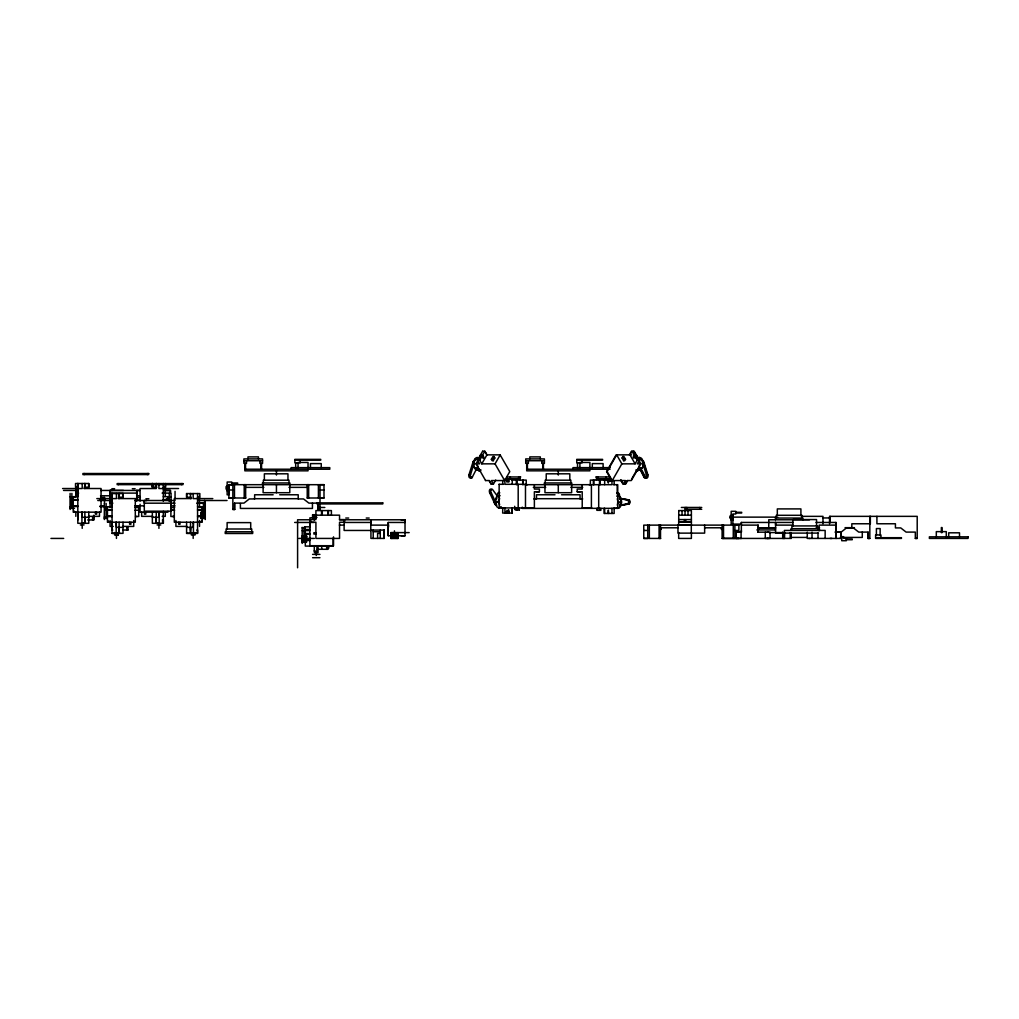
<?xml version="1.0" encoding="UTF-8"?>
<svg xmlns="http://www.w3.org/2000/svg" width="1019" height="1019" viewBox="0 0 1019 1019"><rect width="100%" height="100%" fill="white"/><g stroke="black" fill="none" stroke-linecap="round" stroke-linejoin="round"><path stroke-width="1.5" d="M75.839 496.075L75.826 490.445M77.813 512.162L77.813 523.295L88.78 523.295L88.78 512.162M88.78 517.283L82.195 517.283L81.928 512.162L81.928 523.295L84.87 523.295L84.87 516.926M84.87 487.197L84.87 483.503L84.857 484.891M88.64 487.197L88.64 483.503M92.602 516.62L92.602 519.957L93.723 519.957L93.71 515.448M93.697 515.448L93.697 519.957L87.659 519.957M104.498 503.297L104.498 497.501L100.728 497.501M110.065 500.507L110.065 503.182L112.892 503.169M123.019 522.225L123.019 533.357L112.052 533.357L112.052 522.225M112.052 506.621L112.052 493.565L112.052 530.02L112.765 530.02M116.179 533.357L116.179 522.225L116.446 527.345L123.019 527.345M119.108 526.989L119.108 533.357L119.108 522.225M119.108 497.259L119.108 493.565L119.096 494.967M122.879 497.259L122.879 493.565M118.459 497.259L123.108 497.17L123.108 493.565L109.772 493.565L109.772 497.259L112.052 497.259M126.84 526.683L126.84 530.02L127.974 530.02L127.974 526.683M136.724 501.119L136.724 490.445L139.463 490.445L100.715 490.445M134.967 507.564L138.737 507.564L138.737 516.493L135.565 516.493M146.838 500.507L144.303 500.507L144.303 503.182L175.051 503.182M152.353 517.283L158.926 517.283L159.193 512.162L159.193 523.295L156.264 523.295L156.276 517.206M159.193 512.162L158.926 513.219M163.32 488.509L163.32 487.184L165.6 487.184L165.6 483.503M162.11 493.107L170.415 493.12L170.428 490.445L164.326 490.445M190.515 527.269L190.502 533.357L190.502 522.225M191.394 532.517L191.394 535.026L195.011 535.026L195.011 532.517M186.592 527.345L193.177 527.345L193.444 522.225L193.177 523.282M197.559 498.571L197.559 497.259L199.839 497.259L199.839 493.565L186.502 493.565L186.502 497.259L191.152 497.259M228.88 490.024L228.893 497.998L232.854 497.998L232.854 484.687L228.88 484.687M234.472 497.998L234.472 484.687M245.643 497.998L245.643 484.687L244.216 484.687L244.203 497.998L245.643 497.998L228.88 497.998M276.442 492.699L276.442 484.687M289.778 484.687L289.778 492.699L263.106 492.699L263.106 484.687M304.783 526.836L304.783 535.765L304.783 526.836L309.903 526.836L309.891 519.779M309.903 527.778L309.903 526.836M318.043 545.955L318.043 552.629L314.425 552.629L314.425 550.4M323.991 484.687L320.017 484.687L320.017 497.998L323.991 497.998L323.991 484.687L228.867 484.687L228.867 494.814L227.161 494.814L227.161 482.025L231.759 482.025L231.759 484.687M321.724 549.292L321.724 545.955M326.666 545.955L326.666 549.292L327.8 549.292L317.393 549.292M388.85 525.129L370.789 525.116L370.789 519.779L370.789 530.453L344.116 530.453L344.116 519.779M391.296 535.752L388.252 535.752L388.252 522.454L405.014 522.454L405.027 519.779L339.454 519.779M397.397 535.752L405.014 535.752L405.027 519.779L401.04 519.779M558.297 492.699L558.297 484.687M571.634 484.687L571.634 492.699L544.961 492.699L544.961 484.687M738.864 525.129L734.89 525.116L734.89 530.453L738.864 530.453L738.864 525.116L643.753 525.129L643.753 538.427L647.727 538.427L647.727 525.116M649.332 538.427L649.332 525.116M660.516 538.427L660.516 525.116L659.076 525.116L659.076 538.427L660.516 538.427L643.753 538.427M661.204 527.791L661.204 529.383L659.917 529.383M691.302 533.128L691.302 525.116L677.966 525.116L677.966 533.128L704.639 533.128L704.639 525.116M723.528 538.427L723.528 525.116L722.102 525.116L722.102 538.427L734.89 538.427L734.89 530.453M792.948 522.454L741.348 522.454L741.348 525.116L758.123 525.116L758.123 532.173L770.02 532.173L770.02 538.427L765.269 538.427L765.269 532.173M758.123 525.116L758.123 532.173L758.123 529.447M722.102 538.427L791.139 538.427L791.037 533.09M825.148 538.427L825.148 530.428L784.375 530.428L784.375 538.427L784.554 532.096M835.937 538.427L835.962 522.454L816.041 522.454M807.277 532.173L807.277 538.427L841.057 538.427L841.057 532.173L835.937 532.173L835.949 522.454M84.857 520.289L84.87 512.162M119.108 530.351L119.108 527.345M607.413 481.057L607.426 479.669M608.687 479.669L608.33 483.044L607.974 479.669M608.139 481.057L608.139 479.669M156.276 484.891L156.289 483.503M190.515 494.954L190.528 493.565M643.575 464.486L643.486 462.588L647.294 474.727M644.135 464.486L643.779 461.747A3.668 2.102 -90 0 0 641.333 460.397M494.444 500.622L494.648 503.411L489.604 492.61L491.171 492.61L495.501 502.061M617.259 498.788A6.356 3.643 -90 0 1 617.743 501.959L617.616 503.603A6.356 3.643 -90 0 1 617.259 505.144M617.055 496.368L619.692 496.457A6.356 3.643 -90 0 1 621.514 501.959L621.386 503.603A6.356 3.643 -90 0 1 616.915 508.112M472.931 465.403L473.109 461.747A3.668 2.102 -90 0 1 475.478 460.397M468.969 474.727L472.854 462.588L474.332 462.588L474.217 463.53L472.74 463.53M506.94 482.102L506.94 481.006M506.94 511.321L506.94 510.226M472.778 462.588L473.02 461.747M476.357 469.262L472.345 477.045A2.025 1.159 -90 0 1 470.816 477.542A2.025 1.159 -90 0 1 470.523 474.727L474.332 462.588M496.126 499.73L496.89 498.393M620.775 503.794L619.998 505.144M636.671 469.988A6.356 3.643 -90 0 0 638.314 468.345L638.888 467.033A6.356 3.643 -90 0 0 639.257 465.492M635.932 469.912L638.556 469.988A6.356 3.643 -90 0 0 642.085 468.345L642.658 467.033A6.356 3.643 -90 0 0 642.085 459.352A6.356 3.643 -90 0 0 637.677 458.346M485.503 480.56L489.184 480.56L491.133 484.114L493.4 484.114L495.718 480.064M493.4 484.114L491.362 480.56L504.634 480.56L495.043 463.849L481.783 463.849L479.707 460.231L482.025 456.168C483.936 462.295 485.337 452.907 479.847 456.168L477.516 460.231L479.592 463.849L476 463.849L481.159 454.856M482.675 451.226L480.267 455.289L480.841 456.27M478.28 467.823L474.548 467.746M481.783 463.849L486.942 454.856L484.866 451.226L482.598 451.226M491.349 459.302L492.916 456.563L494.011 456.563L494.826 457.99L493.26 460.715L492.164 460.715L491.349 459.302L492.444 459.302L494.011 456.563M495.043 463.849L500.202 454.856L486.853 454.856L484.777 451.226L482.535 455.289L483.095 456.27M504.634 480.56L509.793 471.568L500.112 454.856M622.074 457.99L622.876 456.563L623.972 456.563L625.539 459.302L624.723 460.715L623.641 460.715L622.074 457.99L623.157 457.99M612.266 480.56L621.845 463.849L616.686 454.856L607.107 471.568L612.266 480.56L625.526 480.56L623.488 484.114L621.182 480.064M623.641 460.715L624.443 459.302L622.876 456.563M629.398 454.856L631.474 451.226L634.213 451.226L636.544 455.289L635.321 457.888M635.117 463.849L637.193 460.231L634.875 456.168C634.187 460.295 631.844 456.843 634.366 455.289L632.022 451.226L629.946 454.856L635.117 463.849L621.845 463.849M635.423 456.27L635.983 455.289M636.48 457.162L637.053 456.168L639.372 460.231L637.295 463.849L640.887 463.849L633.665 451.226M625.118 484.114L627.156 480.56L631.309 480.56L640.887 463.849M627.717 480.56L625.679 484.114L622.94 484.114L620.635 480.064M631.538 479.197L636.977 469.708M638.442 469.912L638.212 470.307A2.981 1.707 -90 0 1 636.557 471.084M508.927 513.054L508.57 509.678L508.214 513.054M480.968 469.912L478.255 469.988A6.356 3.643 -90 0 1 474.727 468.345L474.23 467.033M620.928 505.144L628.303 503.985A2.025 1.159 -90 0 0 629.462 501.959A2.025 1.159 -90 0 0 628.303 499.947M619.87 505.641L628.85 503.985A2.025 1.159 -90 0 0 630.009 501.959A2.025 1.159 -90 0 0 628.85 499.947L620.418 498.418A3.668 2.102 -90 0 0 619.87 498.418L621.475 498.775L619.45 498.775M279.703 494.775L298.21 494.775L298.21 498.941L303.547 498.941L308.884 503.106L318.119 503.106L318.119 509.449L319.991 509.449L319.991 498.406M835.007 532.096L841.172 532.096L846.509 527.918L853.387 527.918L858.724 532.096L867.959 532.096L867.959 538.427L869.831 538.427L869.831 516.353M876.913 516.353L876.913 523.766L895.421 523.766L895.421 527.918L900.758 527.918L906.095 532.096L915.329 532.096L915.329 538.427L917.202 538.427L917.202 516.353L829.542 516.353L829.542 523.766M534.376 484.687L534.376 489.082L539.408 489.082L539.408 491.744L536.032 491.731M232.854 498.406L232.854 509.449L234.714 509.449L234.714 503.106L243.961 503.106L249.298 498.941L254.635 498.941L254.635 494.775L273.143 494.775M514.71 509.449L516.582 509.449L514.71 509.449L514.71 506.29M784.286 538.427L782.694 538.427L782.694 532.122M830.065 538.427L831.924 538.427M685.66 519.575L685.66 522.225L691.391 522.237L678.667 522.237L684.399 522.225L684.399 519.575M526.071 484.687L527.498 484.687M101.76 506.418L102.702 506.418M135.896 516.48L137.106 516.48M678.667 522.237L684.399 522.225M818.626 529.383L819.62 529.383M767.167 532.16L768.39 532.16M767.18 538.427L768.39 538.427M631.589 454.856L616.138 454.856L606.56 471.568L611.718 480.56M482.535 455.289L480.357 455.289L481.465 456.576M634.366 455.289L636.544 455.289M633.793 456.27L637.053 456.168M493.731 457.99L494.826 457.99M474.153 467.033A6.356 3.643 -90 0 1 474.727 459.352L478.586 459.352M624.443 459.302L625.539 459.302M638.314 459.352L642.085 459.352M294.873 460.091L320.718 460.091L320.718 459.365L294.873 459.365L294.873 462.83L300.21 462.83L300.21 460.091M576.741 460.091L602.586 460.091L602.586 459.365L576.741 459.365L576.741 462.83L582.066 462.83L582.066 460.091M477.516 460.231L479.707 460.231M637.193 460.231L639.372 460.231M243.872 460.728L262.545 460.728M525.728 460.728L544.401 460.728M644.161 463.53L642.683 463.53L642.556 462.588L644.033 462.588L647.842 474.727A2.025 1.159 -90 0 1 647.676 477.376A2.025 1.159 -90 0 1 646.148 477.44A2.025 1.159 -90 0 1 644.467 477.045L640.531 469.262M610.228 467.632L572.971 467.632L572.971 469.224M638.607 467.823L642.339 467.746M474.816 468.345L478.586 468.345A6.356 3.643 -90 0 0 480.216 469.988M638.314 468.345L642.085 468.345M244.853 469.224L329.787 469.224L329.787 467.632L291.116 467.632L291.116 469.224M526.708 469.224L610.101 469.224M470.523 474.727L469.058 474.727A2.025 1.159 -90 0 0 469.224 477.376A2.025 1.159 -90 0 0 470.753 477.44M642.556 462.588L646.364 474.727L647.842 474.727M470.867 477.045L472.434 477.045A2.025 1.159 -90 0 1 470.727 477.542M506.685 476.968L520.76 476.968M595.822 476.968L609.91 476.968M639.983 469.262L643.919 477.045L645.944 477.045M506.647 478.764L519.461 478.764L519.461 476.968M609.935 478.764L597.121 478.764L597.121 476.968M604.114 479.669L611.96 479.669L611.96 484.687L524.938 484.687M511.576 480.089L526.237 480.089L526.237 484.687M605.846 480.089L590.358 480.089L590.358 484.687M506.749 480.662C512.048 480.853 506.418 484.496 508.201 479.274L504.838 479.274L504.927 484.305L525.486 484.305L525.486 507.933M607.961 481.057L610.139 481.057L610.139 479.669M231.759 483.019L237.656 483.019L237.656 483.694L231.759 483.694M499.068 484.305L503.526 484.305M613.362 484.687L617.743 484.687L617.743 508.328M227.161 485.936L228.867 485.936M152.57 486.076L153.423 486.076M227.161 486.101L228.867 486.101M227.161 486.432L228.867 486.432M227.161 486.598L226.091 486.598L226.091 489.082L227.161 489.082M227.161 486.904L228.867 486.904M77.813 487.197L75.533 487.197L75.533 483.503L88.87 483.503L88.87 487.197L84.157 487.197M156.913 487.184L152.264 487.095L152.493 483.503M227.161 487.464L228.867 487.464M245.248 487.362L263.857 487.362M288.988 487.362L307.598 487.362M533.306 487.362L545.713 487.362M570.844 487.362L582.741 487.362M227.161 488.101L228.867 488.101M62.579 488.534L82.195 488.534L82.195 483.503M83.851 488.509L101.059 488.521L101.059 512.162L73.215 512.162L73.215 496.661L77.813 496.661L77.813 483.503L77.813 519.957M132.304 488.712L135.119 488.712M178.554 488.521L158.926 488.534L158.926 483.503M114.625 488.712L111.873 488.712M227.161 488.751L228.867 488.751M227.161 489.387L228.867 489.387M227.161 489.948L232.854 490.024M63.535 490.445L76.208 490.445M164.428 490.445L170.428 490.445L170.428 493.107M227.161 490.406L228.867 490.406M123.465 490.445L110.052 490.445L110.052 493.107L136.724 493.107M228.867 490.738L227.161 490.891L228.867 490.903M580.563 491.731L577.187 491.731L577.187 489.082L582.218 489.082L582.218 484.687M539.408 491.744L534.376 491.744L534.376 507.933L498.941 507.933M577.187 491.744L582.218 491.744L582.218 507.933L591.67 507.933M75.839 493.107L78.641 493.107M554.998 494.775L536.491 494.775L536.491 498.941L533.816 498.941M561.558 494.775L580.066 494.775L580.066 498.941L582.741 498.941M499.832 495.412L497.234 495.973M100.537 495.782L110.052 495.782M139.463 495.782L136.724 495.782L136.724 490.445M499.832 495.973L497.208 496.062A6.356 3.643 -90 0 0 495.387 501.565L495.501 503.22A6.356 3.643 -90 0 0 500.851 507.08A6.356 3.643 -90 0 0 502.711 507.933M617.055 495.807L619.577 496.368M199.316 496.138L199.533 507.564M70.094 496.839L71.89 496.839M163.32 496.661L167.918 496.661L167.918 498.877M169.243 496.839L171.039 496.839M72.107 497.501L73.941 497.501M140.405 497.501L136.635 497.501L136.635 500.163L140.405 500.163M167.587 497.501L169.014 497.501M307.228 497.998L308.668 497.998L308.668 484.687L307.228 484.687L307.228 497.998L323.991 497.998M620.966 498.418L619.488 498.418L628.85 499.947M96.818 498.597L116.446 498.597L116.446 493.565M118.089 498.571L135.298 498.597L135.298 522.225L107.454 522.225L107.454 506.723L112.052 506.723M148.876 498.775L145.908 498.775M166.39 498.775L169.307 498.775M191.521 498.571L174.313 498.597L174.313 522.225L202.157 522.225L202.157 506.723L197.559 506.723M212.793 498.597L193.177 498.597L193.177 493.565M254.495 498.699L298.35 498.699M534.784 498.699L580.206 498.699M73.215 499.641L77.813 499.641M163.32 499.641L166.39 499.641M71.929 500.163L77.813 500.214M99.735 500.163L104.498 500.163L104.498 497.501M163.32 500.202L166.39 500.202M97.773 500.507L110.447 500.507M134.967 500.507L175.064 500.507M198.565 500.507L227.046 500.507M495.387 501.565L499.144 501.565A6.356 3.643 -90 0 1 499.641 498.393M617.743 501.959L621.514 501.959M495.438 502.316L499.208 502.316M495.909 502.52L494.444 502.52L494.368 501.565M617.692 502.711L621.45 502.711M196.731 503.169L204.666 503.182L204.653 510.226L197.559 510.277M198.565 503.182L204.653 503.182M496.126 503.411L494.559 503.411L494.979 504.163M203.482 504.048L205.278 504.048M628.85 503.985L626.825 503.985A2.025 1.159 -90 0 0 627.118 503.908M619.45 505.144L627.373 503.985A2.025 1.159 -90 0 0 628.532 501.959A2.025 1.159 -90 0 0 627.373 499.947M73.215 505.806L77.813 505.806M134.775 505.844L144.303 505.844M170.975 505.844L175.064 505.844M73.215 506.545L77.813 506.545M136.635 506.418L139.807 506.418M70.094 506.749L71.89 506.749M104.333 506.902L106.129 506.902M203.482 506.902L205.278 506.902M70.094 507.64L71.89 507.64L71.89 493.387M104.957 507.564L107.517 507.564M170.874 507.564L174.644 507.564M200.819 507.564L204.653 507.564M319.711 507.462L324.832 507.462M681.354 507.462L701.747 507.462M70.094 508.392L74.463 508.392M617.858 508.328L522.263 508.43L522.263 507.131M701.747 509.271L685.978 509.271L685.978 507.462M232.854 509.449L234.714 509.449M318.119 509.449L319.991 509.449M107.454 509.704L112.052 509.704M197.559 509.704L202.157 509.704M519.372 509.933L515.971 509.933L516.06 507.933M107.377 510.226L104.957 510.226L112.052 510.277M174.644 510.226L170.874 510.226L174.045 510.226M134.967 510.226L138.737 510.226M678.667 510.583L691.391 510.583L691.391 525.18M508.927 511.653L506.749 511.653L506.672 513.054M200.794 512.315L205.278 512.188M735.782 512.302L741.679 512.302L741.679 512.99L735.782 512.99M200.794 512.684L205.278 512.684M512.137 513.054L512.137 507.933L512.226 513.054L502.66 513.054L502.749 507.933A6.356 3.643 -90 0 1 500.979 507.08M82.195 513.219L81.928 512.162M200.794 513.27L205.278 513.27M200.794 514.022L205.278 514.022M316.501 514.722L312.591 514.722L312.591 517.639M200.794 514.913L205.278 514.913M315.915 515.181L339.544 515.181L339.544 519.575L344.575 519.575L344.575 522.237L339.544 522.237L339.544 538.427L315.915 538.427L315.915 522.237L310.795 522.237L310.795 519.575L315.915 519.575L315.915 510.583L331.404 510.583L331.404 515.181M678.667 515.181L691.391 515.181M731.183 515.219L732.89 515.219M731.183 515.397L732.89 515.397M731.183 515.729L732.89 515.729M107.454 515.869L112.052 515.869M197.559 515.869L205.278 515.869M732.89 515.881L730.114 515.881L730.114 518.378L732.89 518.378M88.436 516.353L99.467 516.353L99.467 511.933M152.684 516.353L141.654 516.353L141.666 511.933M162.136 516.353L165.295 516.353L165.295 511.933M731.183 516.187L732.89 516.187M801.291 516.353L822.983 516.353L822.983 523.766M174.045 516.48L170.874 516.493L170.975 500.507L170.975 511.181L144.303 511.181L144.303 500.507M316.272 516.531L312.718 516.531L312.718 514.722M107.454 516.608L112.052 516.608M197.559 516.608L202.157 516.608M731.183 516.76L732.89 516.76M104.333 516.811L106.129 516.811M200.794 516.811L205.278 516.811M730.114 517.13L777.65 517.13M316.96 517.423L314.298 517.423L314.298 520.25M731.183 517.397L732.89 517.397M104.333 517.703L106.129 517.703L106.129 503.45M200.794 517.703L205.278 517.703M316.272 517.843L309.903 517.843L309.903 546.082M345.734 518.047L348.702 518.047M366.216 518.047L369.184 518.047M731.183 518.047L732.89 518.047M823.123 517.945L829.39 517.945M104.333 518.467L107.25 518.467M200.909 518.454L205.278 518.454M731.183 518.684L732.89 518.684M731.183 519.244L732.89 519.244M678.667 519.575L691.391 519.575M731.183 519.703L732.89 519.703M162.48 519.957L163.32 519.957L163.32 523.295L152.353 523.295L152.353 512.162M310.273 519.779L297.599 519.779L297.599 567.774M809.519 519.779L768.746 519.779L768.746 527.791M731.183 520.021L732.89 520.021M110.077 522.046L108.078 522.046L108.078 520.709M199.533 522.046L201.533 522.046L201.533 520.709M294.669 522.454L314.298 522.454M344.116 522.454L370.789 522.454M158.06 523.295L158.926 523.295L158.926 528.364M116.446 523.282L116.179 522.225M83.074 523.295L82.195 523.295L82.195 528.364M741.348 524.097L731.183 524.097L731.183 511.309L735.782 511.309L735.782 513.984L732.89 513.984L732.89 524.097M80.361 524.963L84.042 524.963M157.092 524.963L160.773 524.963M339.365 525.116L344.116 525.116M792.846 525.116L775.586 525.116L775.586 522.454L775.586 533.115L818.486 533.09M835.949 525.116L819.174 525.116L819.174 530.759M113.236 526.415L110.077 526.415L110.077 520.531M122.688 526.415L133.718 526.415L133.718 520.531M186.936 526.415L175.905 526.415L175.905 520.531M387.691 526.721L388.698 526.721M659.917 527.791L677.966 527.791M704.639 527.791L723.235 527.791M757.69 527.791L775.65 527.791M816.104 527.791L819.62 527.791M845.057 527.676L854.444 527.676M302.184 527.906L303.98 527.906M758.416 528.109L775.51 528.109M304.783 529.511L309.903 529.498M723.235 529.383L721.414 529.383L721.414 527.791M757.69 529.383L758.684 529.383M756.862 529.931L775.51 529.931M123.133 530.02L127.935 530.02M196.845 530.02L197.559 530.02L197.559 533.357L193.444 533.357L193.444 522.225M309.903 530.581L305.305 530.581L305.305 546.082L333.149 546.082L333.149 538.21M643.753 530.453L647.727 530.453M302.184 530.759L303.98 530.759M373.209 531.74L380.265 531.74M409.179 532.606L390.786 532.606L390.914 538.427M769.294 532.568L783.28 532.568M315.915 532.72L313.903 532.72L313.903 534.058L315.915 534.058M112.052 533.357L120.115 533.357M186.592 522.225L186.592 533.357L193.177 533.357L193.177 538.427M186.592 533.357L197.559 533.357L197.559 493.565M380.265 533.408L377.603 533.408L377.603 538.427M117.312 533.357L116.446 533.357L116.446 538.427M305.305 533.561L309.903 533.561M305.305 534.134L309.903 534.134M390.914 534.402L398.009 534.402M118.28 535.026L114.599 535.026L114.599 532.517M302.184 536.045L306.668 536.045M302.184 536.172L306.668 536.172M302.184 536.542L306.668 536.542M945.81 536.695L948.804 536.695M841.732 536.809L843.439 536.809M302.184 537.128L306.668 537.128M807.468 537.421L790.234 537.421L790.234 532.555M840.357 537.421L862.278 537.421L862.278 532.007M875.601 537.701L901.446 537.701L901.446 538.427L875.601 538.427L875.601 534.962L880.938 534.962L880.938 537.701M302.184 537.879L306.668 537.879M50.95 538.427L63.675 538.427M298.86 538.427L314.361 538.427M390.786 538.427L398.136 538.427M867.959 538.427L869.831 538.427M915.329 538.427L917.202 538.427M741.361 530.453L741.361 532.173L736.24 532.173L736.24 538.427L741.361 538.427M302.184 538.771L306.668 538.771M791.139 538.427L791.279 533.09M846.33 539.051L852.228 539.051L852.228 539.726L846.33 539.726M302.184 539.726L309.903 539.726M305.305 540.465L309.903 540.465M302.184 540.669L306.668 540.669M302.184 541.56L306.668 541.56M302.184 542.325L306.553 542.325M309.903 545.7L333.531 545.7L333.531 536.86M312.591 554.374L319.941 554.374M312.591 557.699L319.941 557.699M589.084 484.687L590.523 484.687M320.017 490.024L323.991 490.024M138.266 506.418L139.552 506.418M172.504 516.48L173.79 516.48M685.66 522.225L691.391 522.237M817.951 533.09L818.079 538.427M401.04 535.752L405.014 535.765M808.908 538.427L810.194 538.427M734.89 538.427L738.851 538.427M112.421 490.445L110.052 490.445L110.077 507.615M170.874 510.213L172.275 510.213M620.253 498.673L626.825 499.947M619.017 496.368L619.132 496.457A6.356 3.643 -90 0 1 620.469 498.788M619.998 498.775L620.775 500.125M498.113 497.157L492.725 489.744A2.025 1.159 -90 0 0 491.082 489.744A2.025 1.159 -90 0 0 491.082 492.61M492.444 459.302L493.26 460.715M479.847 456.168L480.408 457.162L479.758 456.168M489.184 480.56L491.222 484.114M476 463.849L485.592 480.56M478.459 469.912L478.688 470.307A2.981 1.707 -90 0 0 480.331 471.084M478.37 469.912L478.599 470.307A2.981 1.707 -90 0 0 480.662 470.778M642.11 470.561L645.396 477.045A2.025 1.159 -90 0 0 647.001 477.542M478.586 468.345L478 467.033A6.356 3.643 -90 0 1 477.644 465.492M499.144 501.565L499.272 503.22A6.356 3.643 -90 0 0 499.641 504.749M508.927 480.662L508.914 479.274L512.226 479.274L512.226 484.305M736.24 538.427L736.24 532.173L741.361 532.173L741.348 522.454M190.502 527.345L190.515 530.351M156.264 517.283L156.264 520.289M84.857 517.206L84.87 523.295M959.516 536.835L959.516 532.81L948.714 532.81L948.714 536.835M946.294 536.835L946.294 531.638L936.308 531.638L936.308 536.835M942.053 532.657L942.053 527.549L941.365 527.549L941.365 532.657M880.136 534.962L880.136 528.568L876.404 528.568L876.404 534.962M870.353 516.353L870.353 523.766L851.833 523.766L851.833 527.918M868.226 532.122L868.226 538.427M841.07 538.427L841.07 532.173L835.937 532.173L836.217 538.427M830.065 516.353L830.065 522.658M818.486 530.428L818.486 528.695L791.037 528.695L791.037 530.428M817.582 528.695L817.582 525.931L791.916 525.931L791.916 528.695M816.537 525.931L816.537 519.55L792.948 519.55L792.948 525.931M812.041 532.173L812.041 538.427M802.857 519.779L802.857 518.047L775.408 518.047L775.408 519.779M801.953 518.047L801.953 515.296L776.287 515.296L776.287 518.047M800.909 515.296L800.909 508.901L777.319 508.901L777.319 515.296M741.093 532.173L741.093 538.427M733.272 525.116L733.272 538.427M699.722 507.462L699.722 509.271M691.391 532.542L691.391 538.427L678.667 538.427L678.667 532.542M688.016 510.583L688.016 515.181M686.87 507.462L686.87 509.271M685.035 507.462L685.035 510.379M685.035 510.583L685.035 515.181M682.055 510.583L682.055 515.181M678.769 510.583L678.667 525.18M617.196 484.687L617.196 494.113M614.151 480.917L614.151 484.687M611.96 508.328L611.96 513.449M610.865 479.669L610.865 481.057M610.305 479.669L610.305 481.057M609.591 479.669L609.591 481.057M608.687 513.449L608.33 510.073L607.961 513.449M606.267 476.968L606.267 478.764M604.662 479.669L604.662 484.687M604.662 508.328L604.662 513.449M604.114 508.328L604.114 513.449L614.151 513.449L614.151 508.328A6.356 3.643 -90 0 0 615.043 508.112M603.108 467.632L603.108 463.607L592.306 463.607L592.306 467.632M600.841 508.328L600.841 510.328L596.981 510.328L596.981 508.328M600.229 480.089L600.229 484.687M599.745 508.328L599.745 510.328M599.49 480.089L599.49 484.687M598.701 484.687L598.701 508.328M597.936 476.968L597.936 478.764M597.529 508.328L597.529 510.328M596.484 476.968L596.484 479.885M593.899 480.089L593.899 484.687M593.338 480.089L593.338 484.687M591.402 484.687L591.402 508.328M589.899 467.632L589.899 462.448L579.9 462.448L579.9 467.632M589.886 469.224L589.886 470.829L526.708 470.829L526.708 463.365M577.531 462.83L577.531 467.95M571.761 484.687L571.761 482.955L544.324 482.955L544.324 484.687M570.857 482.955L570.857 480.191L545.203 480.191L545.203 482.955M569.825 480.191L569.825 473.81L546.222 473.81L546.222 480.191M558.297 470.689L558.297 475.058M543.42 463.365L543.42 469.224M542.732 463.365L542.732 469.224M541.751 460.728L541.751 463.365L544.401 463.365L544.401 458.907L525.728 458.907L525.728 463.365L528.377 463.365L528.377 460.728M540.299 458.907L540.299 456.894L529.829 456.894L529.829 458.907M527.409 463.365L527.409 469.224M523.256 480.089L523.256 484.687M522.696 480.089L522.696 484.687M520.11 476.968L520.11 479.885M519.372 507.933L519.282 509.933M518.658 476.968L518.658 478.764M518.187 484.305L518.187 507.933M517.104 480.089L517.104 484.687M517.142 507.933L517.142 509.933M516.353 480.089L516.353 484.687M510.328 476.968L510.328 478.764M508.124 511.653L508.124 513.054M504.927 507.933L504.927 513.054M502.749 480.535L502.66 484.305M499.144 484.305L499.144 507.933M398.136 532.606L398.009 538.427M397.639 532.606L397.639 538.427M397.053 532.606L397.053 538.427M396.48 532.606L396.302 538.427M395.41 532.606L395.41 538.427M394.455 530.835L394.455 538.427M393.512 532.606L393.512 538.427M392.621 532.606L392.621 538.427M392.442 532.606L392.442 534.402M391.856 532.606L391.856 538.427M391.283 532.606L391.283 538.427M388.252 522.454L388.252 535.752M384.036 530.071L384.036 538.414M380.265 530.071L380.265 538.414M373.209 530.071L373.209 538.427M328.78 546.082L328.78 548.082L327.443 548.082L327.443 546.082M328.424 510.583L328.424 515.181M327.863 510.583L327.863 515.181M322.271 510.583L322.271 515.181M321.533 510.583L321.533 515.181M321.252 467.632L321.252 463.607L310.451 463.607L310.451 467.632M318.412 484.687L318.412 497.998M318.387 503.131L318.387 509.436M316.96 546.082L316.947 551.203L314.298 551.203L314.298 546.082M316.272 552.387L316.272 555.521M314.247 514.722L314.247 516.531M313.088 514.722L313.088 516.531M312.438 503.017L312.438 508.43L240.395 508.43L240.395 503.564M308.031 467.632L308.031 462.448L298.045 462.448L298.045 467.632M308.031 469.224L308.031 470.829L244.853 470.829L244.853 463.365M303.98 527.307L303.98 541.56M302.184 527.307L302.184 543.394M295.676 462.83L295.676 467.95M289.905 484.687L289.905 482.955L262.456 482.955L262.456 484.687M289.001 482.955L289.001 480.191L263.348 480.191L263.348 482.955M287.957 480.191L287.957 473.81L264.367 473.81L264.367 480.191M276.442 470.689L276.442 475.058M261.565 463.365L261.565 469.224M260.864 463.365L260.864 469.224M259.883 460.728L259.883 463.365L262.545 463.365L262.545 458.907L243.872 458.907L243.872 463.365L246.522 463.365L246.522 460.728M258.444 458.907L258.444 456.894L247.974 456.894L247.974 458.907M251.757 531.765L251.757 529.001L226.103 529.001L226.103 531.765M250.712 529.001L250.712 522.62L227.122 522.62L227.122 529.001M245.541 463.365L245.541 469.224M234.446 503.131L234.446 509.436M205.278 503.45L205.278 519.537M203.482 503.45L203.482 517.703M199.533 520.531L199.533 526.415M190.502 493.565L190.502 498.597M186.808 497.119L186.732 493.565M181.586 483.579L181.586 484.649M180.019 522.225L180.019 524.225L178.694 524.225L178.694 522.225M175.051 491.349L175.051 498.979M171.039 493.387L171.039 501.463M171.039 504.545L171.039 508.022M169.243 493.387L169.243 501.463M167.918 511.309L167.918 512.162L140.074 512.162L140.074 504.278M165.295 486.076L165.295 496.036M163.32 483.503L163.32 501.297M163.32 511.309L163.32 523.295M162.607 519.957L162.607 523.295M156.264 483.503L156.264 488.534L140.074 488.534L140.074 501.131M156.264 512.162L156.264 523.295M152.264 483.503L152.264 487.184M147.347 473.517L147.347 474.587M145.781 512.162L145.781 514.162L144.443 514.162L144.443 512.162M130.929 522.225L130.929 524.225L129.591 524.225L129.591 522.225M119.108 493.565L119.108 498.597M118.497 483.579L118.497 484.649M118.217 532.517L118.217 535.026M104.333 503.45L104.333 519.537M96.678 512.162L96.678 514.162L95.353 514.162L95.353 512.162M84.87 483.503L84.87 488.534M84.246 473.517L84.246 474.587M75.839 486.076L75.839 497.106M75.839 511.933L75.839 516.353M73.839 510.646L73.839 511.984M70.094 493.387L70.094 509.475M474.727 459.352A6.356 3.643 -90 0 1 479.134 458.346M477.644 462.206A6.356 3.643 -90 0 1 479.338 458.346M473.338 464.511A2.56 1.465 -90 0 1 473.338 463.186M473.708 462.04A2.56 1.465 -90 0 1 474.497 461.327M646.364 474.727A2.025 1.159 -90 0 1 646.084 477.542M642.314 461.327A2.56 1.465 -90 0 1 643.091 462.04M643.473 463.186A2.56 1.465 -90 0 1 643.498 464.295M637.55 458.346A6.356 3.643 -90 0 1 639.257 462.206M645.524 477.542A2.025 1.159 -90 0 1 643.919 477.045M641.32 460.193A3.668 2.102 -90 0 1 643.231 461.747M637.13 458.346A6.356 3.643 -90 0 1 642.11 460.664M640.773 469.364A6.356 3.643 -90 0 1 638.009 469.988L637.665 470.307A2.981 1.707 -90 0 1 636.455 471.186M497.234 495.412A2.981 1.707 -90 0 1 499.794 492.839M495.743 503.781A2.56 1.465 -90 0 1 495.196 502.851M489.693 492.61A2.025 1.159 -90 0 1 489.693 489.744A2.025 1.159 -90 0 1 491.336 489.744M496.928 505.118A3.668 2.102 -90 0 1 494.903 504.163M620.418 505.641A3.668 2.102 -90 0 1 619.87 505.513M617.004 493.221A2.981 1.707 -90 0 1 619.577 495.807M616.864 492.929A2.981 1.707 -90 0 1 618.52 493.706M620.469 505.144A6.356 3.643 -90 0 1 616.368 508.112M614.482 508.112A6.356 3.643 -90 0 1 613.54 508.328M70.719 497.501L70.719 506.43L70.719 497.501M204.679 500.507L204.653 516.48L204.666 500.507M148.672 473.517L82.921 473.517L82.921 474.587L148.672 474.587L148.672 473.517M182.923 483.579L117.16 483.579L117.16 484.649L182.923 484.649L182.923 483.579M382.749 502.864L316.985 502.864L316.985 503.921L382.749 503.921L382.749 502.864M104.498 506.418L99.735 506.418L104.498 506.418M384.265 530.071L370.929 530.071L370.929 538.414L384.265 538.414L384.265 530.071M252.661 531.765L225.224 531.765L225.224 533.497L252.661 533.497L252.661 531.765M843.439 536.644L841.732 536.644L841.732 540.72L846.33 540.72L846.33 538.057L843.439 538.057L843.439 536.644M968.05 536.835L929.379 536.835L929.379 538.427L968.05 538.427L968.05 536.835M506.035 513.054L506.035 511.653L505.946 513.054"/></g></svg>
